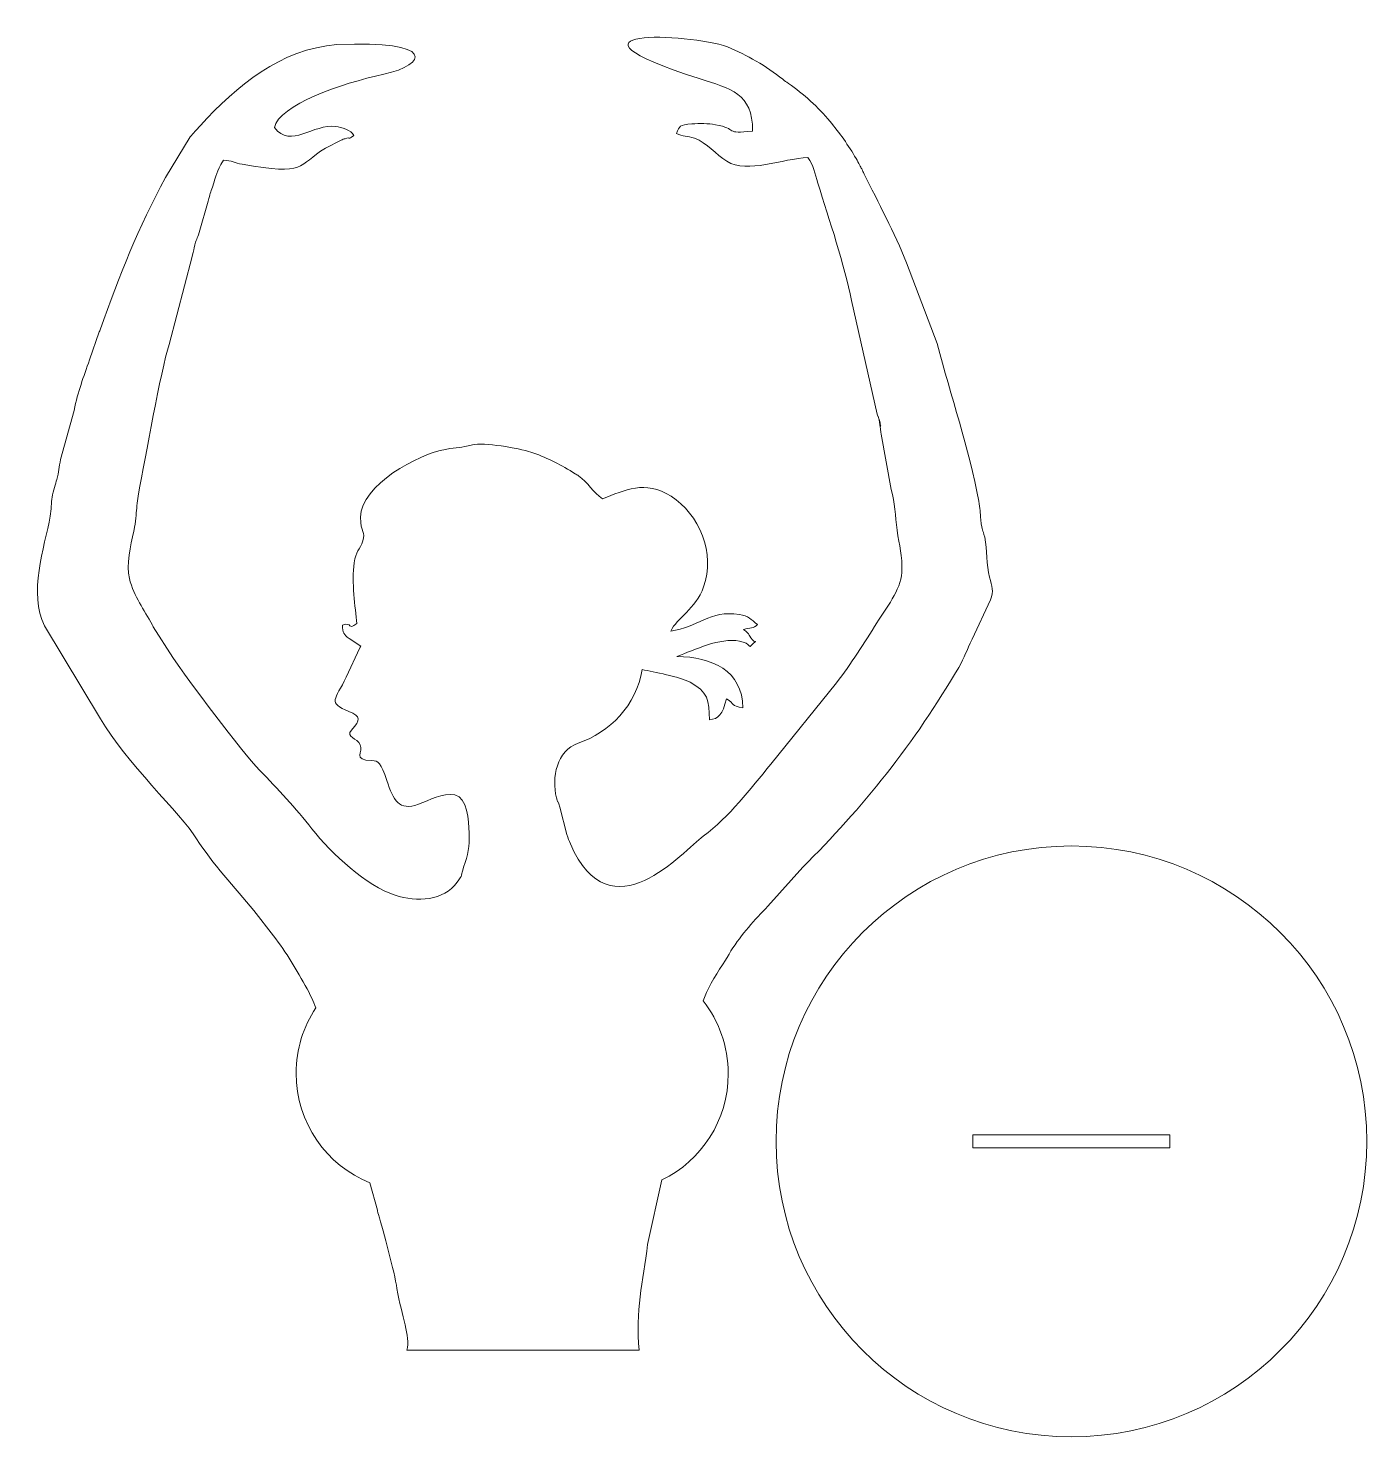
# Model space of a CAD drawing. Header units: centimetres. Extents: x -14.8 to 20.3, y -16.9 to 20.
import ezdxf

# ---------------------------------------------------------------- set-up
doc = ezdxf.new("R2010")
doc.units = ezdxf.units.CM
doc.header["$MEASUREMENT"] = 0
doc.layers.add('layer 1', color=7, linetype='Continuous')

msp = doc.modelspace()

# ---------------------------------------------------------------- linework, layer by layer
at = {"layer": 'layer 1', "color": 250, "lineweight": 20}
for points, knots in [([(1.20193, -14.64055), (1.11335, -13.63304), (1.2922, -12.83902), (1.42636, -11.86791), (1.42636, -11.86791), (1.42636, -11.86791), (1.80156, -10.18118), (1.80156, -10.18118), (1.80156, -10.18118), (2.8298, -9.67813), (3.53801, -8.62182), (3.53801, -7.39998), (3.53801, -7.39998), (3.53801, -6.68063), (3.29252, -6.01862), (2.8808, -5.49311), (2.8808, -5.49311), (2.8808, -5.49311), (2.96742, -5.27296), (2.96742, -5.27296), (2.96742, -5.27296), (3.11542, -4.93694), (3.34591, -4.62088), (3.53254, -4.31246), (3.53254, -4.31246), (3.54034, -4.2996), (3.55021, -4.28183), (3.55795, -4.26891), (3.55795, -4.26891), (3.55795, -4.26891), (3.60828, -4.18237), (3.60828, -4.18237), (3.60828, -4.18237), (3.88558, -3.73668), (4.23374, -3.37512), (4.57282, -3.00862), (4.57282, -3.00862), (4.57282, -3.00862), (5.4859, -1.98921), (5.4859, -1.98921), (5.4859, -1.98921), (6.25621, -1.24241), (7.00943, -0.38559), (7.66926, 0.44602), (7.66926, 0.44602), (8.36956, 1.32865), (9.00357, 2.27605), (9.57237, 3.23817), (9.57237, 3.23817), (9.73451, 3.51242), (9.77688, 3.68672), (9.92639, 3.97883), (9.92639, 3.97883), (9.92639, 3.97883), (10.40322, 5.00739), (10.40322, 5.00739), (10.40322, 5.00739), (10.49944, 5.24991), (10.44458, 5.35371), (10.37972, 5.60386), (10.37972, 5.60386), (10.29557, 5.92849), (10.3262, 6.32449), (10.25302, 6.64862), (10.25302, 6.64862), (10.19923, 6.88692), (10.18578, 6.77415), (10.15345, 7.10211), (10.15345, 7.10211), (10.13329, 7.30639), (10.13464, 7.39574), (10.09829, 7.59199), (10.09829, 7.59199), (9.84095, 8.98034), (9.36506, 10.34579), (9.0088, 11.72057), (9.0088, 11.72057), (9.0088, 11.72057), (8.20828, 13.83872), (8.20828, 13.83872), (8.20828, 13.83872), (7.88915, 14.62118), (7.46205, 15.42634), (7.10053, 16.15972), (7.10053, 16.15972), (7.07086, 16.21988), (7.05928, 16.24573), (7.0314, 16.29932), (7.0314, 16.29932), (7.02165, 16.31806), (6.99286, 16.3707), (6.98287, 16.38915), (6.98287, 16.38915), (6.94988, 16.45013), (6.9177, 16.51149), (6.88492, 16.56833), (6.88492, 16.56833), (6.68651, 16.91239), (6.44946, 17.24166), (6.20044, 17.54224), (6.20044, 17.54224), (5.90293, 17.90132), (5.49659, 18.27323), (5.11847, 18.53039), (5.11847, 18.53039), (5.03668, 18.58602), (5.03276, 18.59404), (4.96266, 18.64502), (4.96266, 18.64502), (4.75239, 18.79797), (4.51664, 18.98499), (4.26678, 19.12187), (4.26678, 19.12187), (4.02554, 19.25403), (3.78608, 19.39126), (3.51447, 19.49106), (3.51447, 19.49106), (2.48423, 19.86966), (-1.33595, 19.98174), (2.77884, 18.66093), (2.77884, 18.66093), (3.60253, 18.39656), (4.17497, 18.28336), (4.17497, 17.28763), (4.17497, 17.28763), (3.43162, 17.19094), (3.79718, 17.35286), (3.20049, 17.45461), (3.20049, 17.45461), (3.00947, 17.48718), (2.7813, 17.49314), (2.585, 17.47532), (2.585, 17.47532), (2.24793, 17.44472), (2.26342, 17.42631), (2.18076, 17.22114), (2.18076, 17.22114), (2.34661, 17.13575), (2.46197, 17.16837), (2.65659, 17.09704), (2.65659, 17.09704), (2.98028, 16.97842), (3.21039, 16.67744), (3.50254, 16.49568), (3.50254, 16.49568), (4.0394, 16.16165), (4.96177, 16.57106), (5.6245, 16.59125), (5.6245, 16.59125), (5.77016, 16.37948), (5.80414, 16.19016), (5.8863, 15.9231), (5.8863, 15.9231), (6.17802, 14.97491), (6.58564, 13.77101), (6.7628, 12.84837), (6.7628, 12.84837), (6.7628, 12.84837), (7.43813, 9.87131), (7.43813, 9.87131), (7.43813, 9.87131), (7.49354, 9.68555), (7.4291, 9.9583), (7.48758, 9.71421), (7.48758, 9.71421), (7.60378, 9.2292), (7.42898, 10.06783), (7.51051, 9.59631), (7.51051, 9.59631), (7.51692, 9.55924), (7.53543, 9.39667), (7.54127, 9.35223), (7.54127, 9.35223), (7.54127, 9.35223), (7.80619, 7.90474), (7.80619, 7.90474), (7.80619, 7.90474), (7.90791, 7.55224), (7.90991, 7.22163), (7.95874, 6.83357), (7.95874, 6.83357), (8.01055, 6.42186), (8.10934, 6.1837), (8.08106, 5.72623), (8.08106, 5.72623), (8.05251, 5.26451), (7.6673, 4.79255), (7.42655, 4.40599), (7.42655, 4.40599), (7.10891, 3.89598), (6.74398, 3.3228), (6.37412, 2.83803), (6.37412, 2.83803), (6.37412, 2.83803), (4.65161, 0.70609), (4.65161, 0.70609), (4.65161, 0.70609), (4.10552, 0.04978), (3.57188, -0.66171), (2.8805, -1.1776), (2.8805, -1.1776), (2.36729, -1.56053), (0.45117, -3.81515), (-0.59764, -1.37979), (-0.59764, -1.37979), (-0.63648, -1.28957), (-0.64959, -1.24084), (-0.693, -1.13003), (-0.693, -1.13003), (-0.693, -1.13003), (-0.87194, -0.42029), (-0.87194, -0.42029), (-0.87194, -0.42029), (-0.95794, -0.11905), (-0.90461, -0.40193), (-0.96209, -0.17209), (-0.96209, -0.17209), (-1.09297, 0.35125), (-0.95658, 1.06713), (-0.39215, 1.25803), (-0.39215, 1.25803), (0.42137, 1.53317), (1.14334, 2.2531), (1.27969, 3.18757), (1.27969, 3.18757), (1.59871, 3.11146), (2.24246, 3.00591), (2.53788, 2.85286), (2.53788, 2.85286), (2.99966, 2.61359), (3.04226, 2.37235), (3.04226, 1.86587), (3.04226, 1.86587), (3.29043, 1.90167), (3.38577, 1.99529), (3.48994, 2.4232), (3.48994, 2.4232), (3.72312, 2.27362), (3.59067, 2.24986), (3.92308, 2.18092), (3.92308, 2.18092), (3.9077, 3.16504), (3.10513, 3.51445), (2.19259, 3.52817), (2.19259, 3.52817), (2.65991, 3.7061), (3.31872, 4.02516), (3.82924, 3.93128), (3.82924, 3.93128), (4.14784, 3.87269), (4.06705, 3.7242), (4.14753, 3.82217), (4.14753, 3.82217), (4.32437, 4.00604), (4.24443, 3.82722), (4.12959, 4.01895), (4.12959, 4.01895), (4.0639, 4.12866), (4.03555, 4.1661), (3.93842, 4.23814), (3.93842, 4.23814), (4.10266, 4.2691), (4.20618, 4.26664), (4.30105, 4.36364), (4.30105, 4.36364), (4.12746, 4.50328), (4.07885, 4.58731), (3.82727, 4.62747), (3.82727, 4.62747), (3.05453, 4.7508), (2.72104, 4.28135), (2.03502, 4.19484), (2.03502, 4.19484), (2.18661, 4.53584), (2.67986, 4.76343), (2.89274, 5.35068), (2.89274, 5.35068), (3.20727, 6.21831), (2.7726, 7.26627), (2.03782, 7.72476), (2.03782, 7.72476), (1.34765, 8.15542), (0.83383, 7.88556), (0.24553, 7.65623), (0.24553, 7.65623), (-0.00483, 7.82377), (-0.13858, 8.08461), (-0.38848, 8.26157), (-0.38848, 8.26157), (-0.40494, 8.27324), (-0.45622, 8.30385), (-0.47381, 8.31474), (-0.47381, 8.31474), (-0.82834, 8.53379), (-1.17065, 8.71942), (-1.5776, 8.86131), (-1.5776, 8.86131), (-1.59705, 8.86809), (-1.61387, 8.87463), (-1.63373, 8.88097), (-1.63373, 8.88097), (-1.94257, 8.97947), (-2.87468, 9.14373), (-3.16424, 9.0689), (-3.16424, 9.0689), (-3.4898, 8.98478), (-3.53476, 9.01003), (-3.86972, 8.95205), (-3.86972, 8.95205), (-4.58242, 8.82868), (-6.08248, 8.01774), (-6.09181, 7.17464), (-6.09181, 7.17464), (-6.09632, 6.76606), (-5.95708, 6.78426), (-6.03126, 6.55815), (-6.03126, 6.55815), (-6.11308, 6.3088), (-6.22062, 6.28925), (-6.26199, 5.98267), (-6.26199, 5.98267), (-6.33052, 5.47476), (-6.23497, 4.81376), (-6.18624, 4.39018), (-6.18624, 4.39018), (-6.45658, 4.20029), (-6.28711, 4.44342), (-6.56868, 4.34938), (-6.56868, 4.34938), (-6.55705, 4.13829), (-6.53378, 4.11294), (-6.39271, 3.99487), (-6.39271, 3.99487), (-6.39271, 3.99487), (-6.08407, 3.79796), (-6.08407, 3.79796), (-6.08407, 3.79796), (-6.09383, 3.78347), (-6.1069, 3.76372), (-6.11233, 3.75384), (-6.11233, 3.75384), (-6.11233, 3.75384), (-6.46554, 2.98857), (-6.46554, 2.98857), (-6.46554, 2.98857), (-6.75652, 2.38334), (-6.97063, 2.32332), (-6.3993, 2.0879), (-6.3993, 2.0879), (-6.08184, 1.95703), (-6.08451, 1.87598), (-6.33393, 1.59415), (-6.33393, 1.59415), (-6.48921, 1.41867), (-6.18276, 1.39153), (-6.09954, 1.21575), (-6.09954, 1.21575), (-6.01313, 1.03324), (-6.32494, 0.81317), (-5.79428, 0.80391), (-5.79428, 0.80391), (-5.63427, 0.80113), (-5.55286, 0.73904), (-5.40415, 0.28153), (-5.40415, 0.28153), (-5.2334, -0.24381), (-5.08554, -0.52687), (-4.57575, -0.34097), (-4.57575, -0.34097), (-4.27538, -0.23144), (-3.96065, -0.03853), (-3.6228, -0.09751), (-3.6228, -0.09751), (-3.29628, -0.1545), (-3.26418, -0.77416), (-3.24845, -1.09241), (-3.24845, -1.09241), (-3.22997, -1.46656), (-3.27976, -1.65223), (-3.3931, -1.99235), (-3.3931, -1.99235), (-3.4663, -2.21206), (-3.41264, -2.18121), (-3.5618, -2.38638), (-3.5618, -2.38638), (-3.91614, -2.87374), (-4.61181, -2.90519), (-5.18673, -2.72459), (-5.18673, -2.72459), (-5.93071, -2.49088), (-6.85368, -1.63546), (-7.366, -0.98435), (-7.366, -0.98435), (-7.78735, -0.44884), (-8.26457, 0.06418), (-8.73157, 0.54508), (-8.73157, 0.54508), (-9.20589, 1.0335), (-10.64111, 2.95116), (-11.01274, 3.5035), (-11.01274, 3.5035), (-11.01274, 3.5035), (-11.52072, 4.30699), (-11.52072, 4.30699), (-11.52072, 4.30699), (-11.52816, 4.32034), (-11.53783, 4.33791), (-11.54516, 4.35142), (-11.54516, 4.35142), (-11.77108, 4.76761), (-12.01644, 5.07789), (-12.14855, 5.57037), (-12.14855, 5.57037), (-12.24095, 5.91479), (-12.1179, 6.43911), (-12.02722, 6.80576), (-12.02722, 6.80576), (-12.00715, 6.88688), (-11.96768, 7.27768), (-11.96638, 7.28871), (-11.96638, 7.28871), (-11.94768, 7.44737), (-11.94114, 7.63158), (-11.911, 7.7875), (-11.911, 7.7875), (-11.71991, 8.7763), (-11.33132, 10.97066), (-11.10763, 11.70224), (-11.10763, 11.70224), (-11.10763, 11.70224), (-10.50715, 14.00084), (-10.50715, 14.00084), (-10.50715, 14.00084), (-10.49699, 14.03357), (-10.46129, 14.18481), (-10.45143, 14.22558), (-10.45143, 14.22558), (-10.38717, 14.49089), (-10.37969, 14.44811), (-10.32083, 14.63229), (-10.32083, 14.63229), (-10.32083, 14.63229), (-10.08815, 15.45042), (-10.08815, 15.45042), (-10.08815, 15.45042), (-10.02892, 15.6507), (-10.02416, 15.67634), (-9.97292, 15.81874), (-9.97292, 15.81874), (-9.85166, 16.15592), (-9.88925, 16.20172), (-9.68484, 16.52367), (-9.68484, 16.52367), (-9.46053, 16.51356), (-9.3972, 16.45522), (-9.1929, 16.41893), (-9.1929, 16.41893), (-7.5055, 16.11922), (-7.75229, 16.37693), (-7.01188, 16.84265), (-7.01188, 16.84265), (-7.01188, 16.84265), (-6.60038, 17.05251), (-6.60038, 17.05251), (-6.60038, 17.05251), (-6.58488, 17.05863), (-6.56602, 17.06534), (-6.55041, 17.07108), (-6.55041, 17.07108), (-6.53473, 17.07686), (-6.5151, 17.08264), (-6.49967, 17.08807), (-6.49967, 17.08807), (-6.3325, 17.14674), (-6.44834, 17.03601), (-6.27259, 17.16969), (-6.27259, 17.16969), (-6.33202, 17.31227), (-6.59824, 17.38824), (-6.73729, 17.40751), (-6.73729, 17.40751), (-7.32647, 17.48915), (-7.92287, 16.81844), (-8.34983, 17.37646), (-8.34983, 17.37646), (-8.23299, 17.97376), (-6.60397, 18.53026), (-5.48533, 18.77568), (-5.48533, 18.77568), (-4.34229, 19.02645), (-4.08591, 19.67597), (-6.71563, 19.54997), (-6.71563, 19.54997), (-8.17792, 19.44131), (-9.34872, 18.46409), (-10.2848, 17.43072), (-10.2848, 17.43072), (-10.39651, 17.30738), (-10.47623, 17.2441), (-10.5516, 17.13386), (-10.5516, 17.13386), (-10.5516, 17.13386), (-11.19753, 16.06787), (-11.19753, 16.06787), (-11.19753, 16.06787), (-11.92231, 14.75549), (-12.3967, 13.51905), (-12.91498, 12.08447), (-12.91498, 12.08447), (-12.9216, 12.06614), (-12.92877, 12.04894), (-12.93567, 12.03046), (-12.93567, 12.03046), (-12.93567, 12.03046), (-13.18875, 11.30004), (-13.18875, 11.30004), (-13.18875, 11.30004), (-13.35475, 10.82576), (-13.48831, 10.47797), (-13.59742, 9.9699), (-13.59742, 9.9699), (-13.59742, 9.9699), (-13.94803, 8.68547), (-13.94803, 8.68547), (-13.94803, 8.68547), (-13.99008, 8.48492), (-13.99008, 8.37154), (-14.04826, 8.16), (-14.04826, 8.16), (-14.07786, 8.0524), (-14.14164, 7.86822), (-14.1694, 7.70067), (-14.1694, 7.70067), (-14.19375, 7.55372), (-14.1901, 7.36412), (-14.2192, 7.20539), (-14.2192, 7.20539), (-14.37025, 6.38095), (-14.79804, 5.17709), (-14.36786, 4.33072), (-14.36786, 4.33072), (-14.36786, 4.33072), (-12.89944, 1.89804), (-12.89944, 1.89804), (-12.89944, 1.89804), (-12.26893, 0.78709), (-10.7888, -0.59663), (-10.38563, -1.24509), (-10.38563, -1.24509), (-9.98189, -1.89446), (-9.38487, -2.52137), (-8.88649, -3.12134), (-8.88649, -3.12134), (-8.88649, -3.12134), (-8.37501, -3.78696), (-8.37501, -3.78696), (-8.37501, -3.78696), (-8.03332, -4.22695), (-7.76498, -4.68087), (-7.49207, -5.17687), (-7.49207, -5.17687), (-7.40671, -5.332), (-7.33237, -5.49988), (-7.26483, -5.67485), (-7.26483, -5.67485), (-7.5915, -6.16536), (-7.78202, -6.75433), (-7.78202, -7.38786), (-7.78202, -7.38786), (-7.78202, -8.68695), (-6.98143, -9.79888), (-5.84679, -10.25769), (-5.84679, -10.25769), (-5.84679, -10.25769), (-5.65348, -10.97503), (-5.65348, -10.97503), (-5.65348, -10.97503), (-5.63755, -11.04564), (-5.64886, -11.00334), (-5.62477, -11.0855), (-5.62477, -11.0855), (-5.49505, -11.52813), (-5.20742, -12.58891), (-5.13856, -13.02062), (-5.13856, -13.02062), (-5.01767, -13.77859), (-4.77837, -14.25661), (-4.88028, -14.64055), (-4.88028, -14.64055), (-4.88028, -14.64055), (1.20193, -14.64055), (1.20193, -14.64055)], [0, 0, 0, 0, 0.00671141, 0.00671141, 0.00671141, 0.00671141, 0.01342282, 0.01342282, 0.01342282, 0.01342282, 0.02013423, 0.02013423, 0.02013423, 0.02013423, 0.02684564, 0.02684564, 0.02684564, 0.02684564, 0.03355705, 0.03355705, 0.03355705, 0.03355705, 0.04026846, 0.04026846, 0.04026846, 0.04026846, 0.04697987, 0.04697987, 0.04697987, 0.04697987, 0.05369128, 0.05369128, 0.05369128, 0.05369128, 0.06040268, 0.06040268, 0.06040268, 0.06040268, 0.06711409, 0.06711409, 0.06711409, 0.06711409, 0.0738255, 0.0738255, 0.0738255, 0.0738255, 0.08053691, 0.08053691, 0.08053691, 0.08053691, 0.08724832, 0.08724832, 0.08724832, 0.08724832, 0.09395973, 0.09395973, 0.09395973, 0.09395973, 0.10067114, 0.10067114, 0.10067114, 0.10067114, 0.10738255, 0.10738255, 0.10738255, 0.10738255, 0.11409396, 0.11409396, 0.11409396, 0.11409396, 0.12080537, 0.12080537, 0.12080537, 0.12080537, 0.12751678, 0.12751678, 0.12751678, 0.12751678, 0.13422819, 0.13422819, 0.13422819, 0.13422819, 0.1409396, 0.1409396, 0.1409396, 0.1409396, 0.14765101, 0.14765101, 0.14765101, 0.14765101, 0.15436242, 0.15436242, 0.15436242, 0.15436242, 0.16107383, 0.16107383, 0.16107383, 0.16107383, 0.16778523, 0.16778523, 0.16778523, 0.16778523, 0.17449664, 0.17449664, 0.17449664, 0.17449664, 0.18120805, 0.18120805, 0.18120805, 0.18120805, 0.18791946, 0.18791946, 0.18791946, 0.18791946, 0.19463087, 0.19463087, 0.19463087, 0.19463087, 0.20134228, 0.20134228, 0.20134228, 0.20134228, 0.20805369, 0.20805369, 0.20805369, 0.20805369, 0.2147651, 0.2147651, 0.2147651, 0.2147651, 0.22147651, 0.22147651, 0.22147651, 0.22147651, 0.22818792, 0.22818792, 0.22818792, 0.22818792, 0.23489933, 0.23489933, 0.23489933, 0.23489933, 0.24161074, 0.24161074, 0.24161074, 0.24161074, 0.24832215, 0.24832215, 0.24832215, 0.24832215, 0.25503356, 0.25503356, 0.25503356, 0.25503356, 0.26174497, 0.26174497, 0.26174497, 0.26174497, 0.26845638, 0.26845638, 0.26845638, 0.26845638, 0.27516779, 0.27516779, 0.27516779, 0.27516779, 0.28187919, 0.28187919, 0.28187919, 0.28187919, 0.2885906, 0.2885906, 0.2885906, 0.2885906, 0.29530201, 0.29530201, 0.29530201, 0.29530201, 0.30201342, 0.30201342, 0.30201342, 0.30201342, 0.30872483, 0.30872483, 0.30872483, 0.30872483, 0.31543624, 0.31543624, 0.31543624, 0.31543624, 0.32214765, 0.32214765, 0.32214765, 0.32214765, 0.32885906, 0.32885906, 0.32885906, 0.32885906, 0.33557047, 0.33557047, 0.33557047, 0.33557047, 0.34228188, 0.34228188, 0.34228188, 0.34228188, 0.34899329, 0.34899329, 0.34899329, 0.34899329, 0.3557047, 0.3557047, 0.3557047, 0.3557047, 0.36241611, 0.36241611, 0.36241611, 0.36241611, 0.36912752, 0.36912752, 0.36912752, 0.36912752, 0.37583893, 0.37583893, 0.37583893, 0.37583893, 0.38255034, 0.38255034, 0.38255034, 0.38255034, 0.38926174, 0.38926174, 0.38926174, 0.38926174, 0.39597315, 0.39597315, 0.39597315, 0.39597315, 0.40268456, 0.40268456, 0.40268456, 0.40268456, 0.40939597, 0.40939597, 0.40939597, 0.40939597, 0.41610738, 0.41610738, 0.41610738, 0.41610738, 0.42281879, 0.42281879, 0.42281879, 0.42281879, 0.4295302, 0.4295302, 0.4295302, 0.4295302, 0.43624161, 0.43624161, 0.43624161, 0.43624161, 0.44295302, 0.44295302, 0.44295302, 0.44295302, 0.44966443, 0.44966443, 0.44966443, 0.44966443, 0.45637584, 0.45637584, 0.45637584, 0.45637584, 0.46308725, 0.46308725, 0.46308725, 0.46308725, 0.46979866, 0.46979866, 0.46979866, 0.46979866, 0.47651007, 0.47651007, 0.47651007, 0.47651007, 0.48322148, 0.48322148, 0.48322148, 0.48322148, 0.48993289, 0.48993289, 0.48993289, 0.48993289, 0.4966443, 0.4966443, 0.4966443, 0.4966443, 0.5033557, 0.5033557, 0.5033557, 0.5033557, 0.51006711, 0.51006711, 0.51006711, 0.51006711, 0.51677852, 0.51677852, 0.51677852, 0.51677852, 0.52348993, 0.52348993, 0.52348993, 0.52348993, 0.53020134, 0.53020134, 0.53020134, 0.53020134, 0.53691275, 0.53691275, 0.53691275, 0.53691275, 0.54362416, 0.54362416, 0.54362416, 0.54362416, 0.55033557, 0.55033557, 0.55033557, 0.55033557, 0.55704698, 0.55704698, 0.55704698, 0.55704698, 0.56375839, 0.56375839, 0.56375839, 0.56375839, 0.5704698, 0.5704698, 0.5704698, 0.5704698, 0.57718121, 0.57718121, 0.57718121, 0.57718121, 0.58389262, 0.58389262, 0.58389262, 0.58389262, 0.59060403, 0.59060403, 0.59060403, 0.59060403, 0.59731544, 0.59731544, 0.59731544, 0.59731544, 0.60402685, 0.60402685, 0.60402685, 0.60402685, 0.61073826, 0.61073826, 0.61073826, 0.61073826, 0.61744966, 0.61744966, 0.61744966, 0.61744966, 0.62416107, 0.62416107, 0.62416107, 0.62416107, 0.63087248, 0.63087248, 0.63087248, 0.63087248, 0.63758389, 0.63758389, 0.63758389, 0.63758389, 0.6442953, 0.6442953, 0.6442953, 0.6442953, 0.65100671, 0.65100671, 0.65100671, 0.65100671, 0.65771812, 0.65771812, 0.65771812, 0.65771812, 0.66442953, 0.66442953, 0.66442953, 0.66442953, 0.67114094, 0.67114094, 0.67114094, 0.67114094, 0.67785235, 0.67785235, 0.67785235, 0.67785235, 0.68456376, 0.68456376, 0.68456376, 0.68456376, 0.69127517, 0.69127517, 0.69127517, 0.69127517, 0.69798658, 0.69798658, 0.69798658, 0.69798658, 0.70469799, 0.70469799, 0.70469799, 0.70469799, 0.7114094, 0.7114094, 0.7114094, 0.7114094, 0.71812081, 0.71812081, 0.71812081, 0.71812081, 0.72483221, 0.72483221, 0.72483221, 0.72483221, 0.73154362, 0.73154362, 0.73154362, 0.73154362, 0.73825503, 0.73825503, 0.73825503, 0.73825503, 0.74496644, 0.74496644, 0.74496644, 0.74496644, 0.75167785, 0.75167785, 0.75167785, 0.75167785, 0.75838926, 0.75838926, 0.75838926, 0.75838926, 0.76510067, 0.76510067, 0.76510067, 0.76510067, 0.77181208, 0.77181208, 0.77181208, 0.77181208, 0.77852349, 0.77852349, 0.77852349, 0.77852349, 0.7852349, 0.7852349, 0.7852349, 0.7852349, 0.79194631, 0.79194631, 0.79194631, 0.79194631, 0.79865772, 0.79865772, 0.79865772, 0.79865772, 0.80536913, 0.80536913, 0.80536913, 0.80536913, 0.81208054, 0.81208054, 0.81208054, 0.81208054, 0.81879195, 0.81879195, 0.81879195, 0.81879195, 0.82550336, 0.82550336, 0.82550336, 0.82550336, 0.83221477, 0.83221477, 0.83221477, 0.83221477, 0.83892617, 0.83892617, 0.83892617, 0.83892617, 0.84563758, 0.84563758, 0.84563758, 0.84563758, 0.85234899, 0.85234899, 0.85234899, 0.85234899, 0.8590604, 0.8590604, 0.8590604, 0.8590604, 0.86577181, 0.86577181, 0.86577181, 0.86577181, 0.87248322, 0.87248322, 0.87248322, 0.87248322, 0.87919463, 0.87919463, 0.87919463, 0.87919463, 0.88590604, 0.88590604, 0.88590604, 0.88590604, 0.89261745, 0.89261745, 0.89261745, 0.89261745, 0.89932886, 0.89932886, 0.89932886, 0.89932886, 0.90604027, 0.90604027, 0.90604027, 0.90604027, 0.91275168, 0.91275168, 0.91275168, 0.91275168, 0.91946309, 0.91946309, 0.91946309, 0.91946309, 0.9261745, 0.9261745, 0.9261745, 0.9261745, 0.93288591, 0.93288591, 0.93288591, 0.93288591, 0.93959732, 0.93959732, 0.93959732, 0.93959732, 0.94630872, 0.94630872, 0.94630872, 0.94630872, 0.95302013, 0.95302013, 0.95302013, 0.95302013, 0.95973154, 0.95973154, 0.95973154, 0.95973154, 0.96644295, 0.96644295, 0.96644295, 0.96644295, 0.97315436, 0.97315436, 0.97315436, 0.97315436, 0.97986577, 0.97986577, 0.97986577, 0.97986577, 0.98657718, 0.98657718, 0.98657718, 0.98657718, 1, 1, 1, 1]), ([(12.52481, -1.43459), (16.79749, -1.43459), (20.26117, -4.89827), (20.26117, -9.17095), (20.26117, -9.17095), (20.26117, -13.44362), (16.79749, -16.90731), (12.52481, -16.90731), (12.52481, -16.90731), (8.25214, -16.90731), (4.78845, -13.44362), (4.78845, -9.17095), (4.78845, -9.17095), (4.78845, -4.89827), (8.25214, -1.43459), (12.52481, -1.43459)], [0, 0, 0, 0, 0.2, 0.2, 0.2, 0.2, 0.4, 0.4, 0.4, 0.4, 0.6, 0.6, 0.6, 0.6, 1, 1, 1, 1]), ([(9.94603, -8.99903), (9.94603, -8.99903), (15.1036, -8.99903), (15.1036, -8.99903), (15.1036, -8.99903), (15.1036, -8.99903), (15.1036, -9.34287), (15.1036, -9.34287), (15.1036, -9.34287), (15.1036, -9.34287), (9.94603, -9.34287), (9.94603, -9.34287), (9.94603, -9.34287), (9.94603, -9.34287), (9.94603, -8.99903), (9.94603, -8.99903)], [0, 0, 0, 0, 0.2, 0.2, 0.2, 0.2, 0.4, 0.4, 0.4, 0.4, 0.6, 0.6, 0.6, 0.6, 1, 1, 1, 1])]:
    msp.add_open_spline(points, degree=3, knots=knots, dxfattribs=at)

doc.saveas('drawing.dxf')
